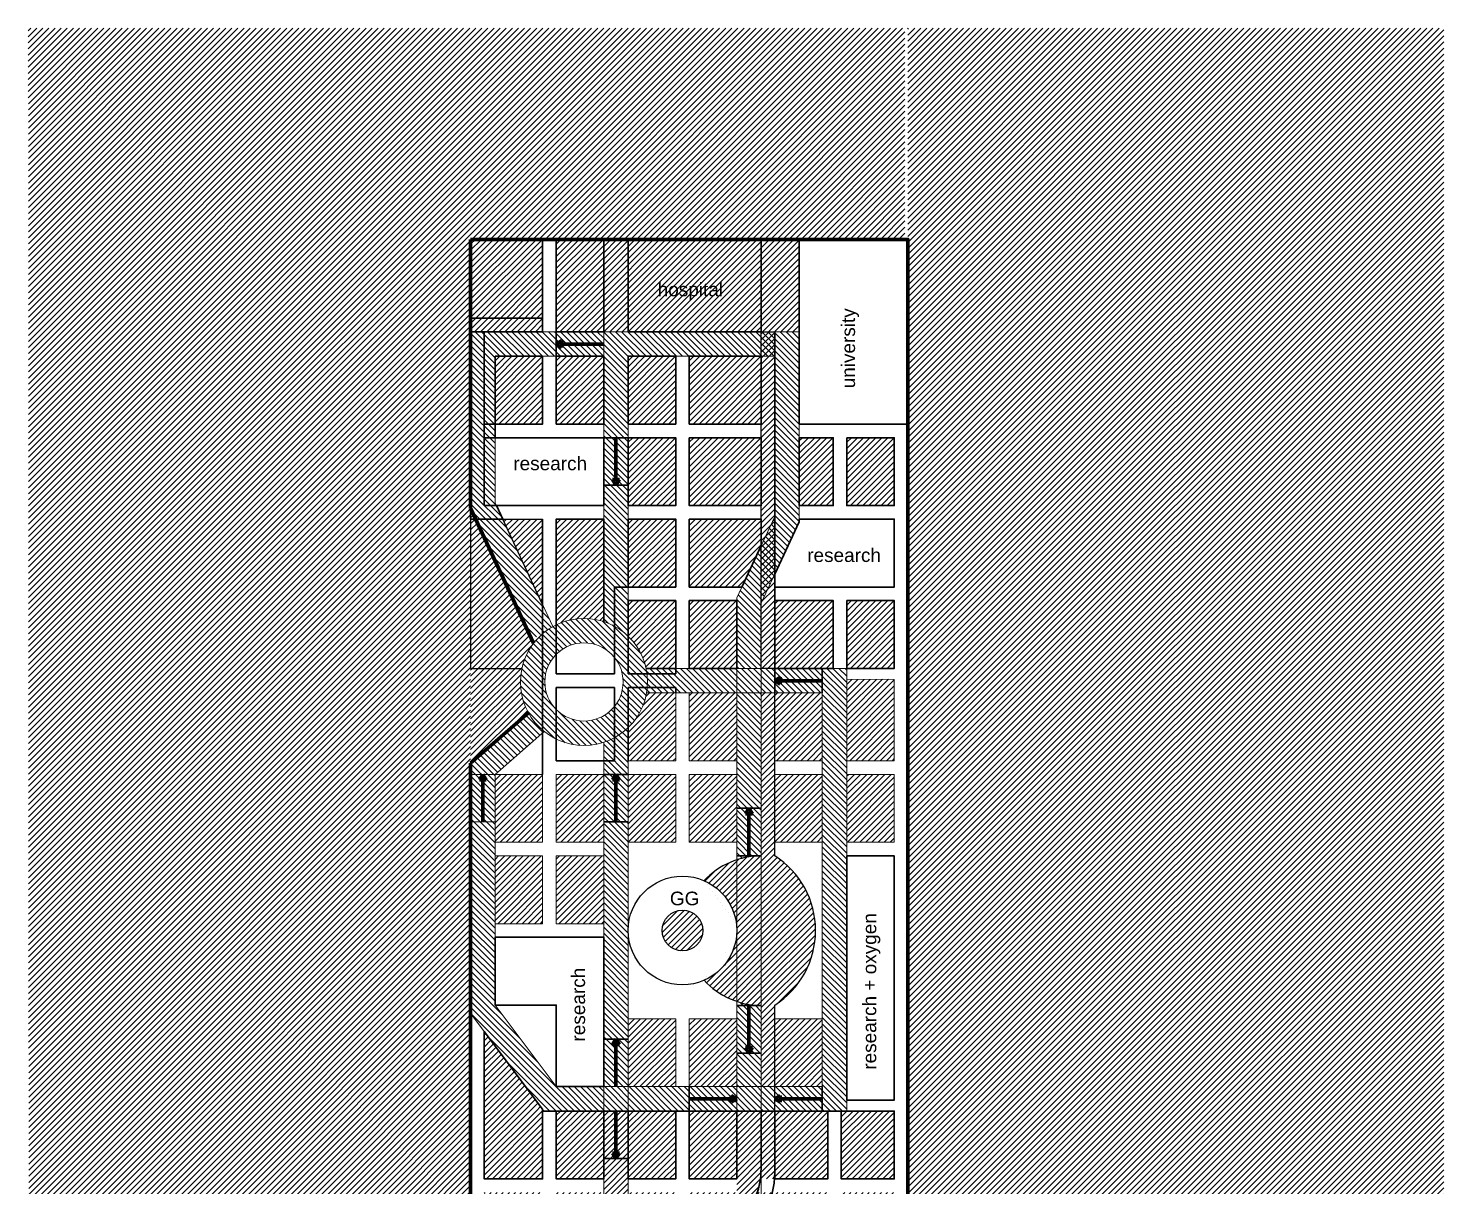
# Model space of a CAD drawing. Header units: millimetres. Extents: x 6562 to 1048939, y -531 to 1290282.
# Drawn here: x 6562 to 1048939, y 437729 to 1290282 of the extents above; entities that cross this region are included whole.
import ezdxf

# ---------------------------------------------------------------- set-up
doc = ezdxf.new("R2010")
doc.units = ezdxf.units.MM
doc.layers.add('buildings', color=1, linetype='Continuous')
doc.layers.add('water', color=4, linetype='Continuous')
for name, color, linetype, lineweight in [('cerna_silne', 7, 'Continuous', 70), ('master plan', 7, 'Continuous', 30), ('nemocnice', 10, 'Continuous', 30), ('poznámky', 7, 'Continuous', 30), ('research centra', 220, 'Continuous', 30), ('roads', 7, 'Continuous', 18), ('under', 40, 'Continuous', 30), ('universita', 90, 'Continuous', 30), ('vodní plocha', 150, 'Continuous', 30)]:
    doc.layers.add(name, color=color, linetype=linetype, lineweight=lineweight)
doc.styles.get("Standard").update_dxf_attribs({"font": 'arial.ttf'})
pattern_1 = [(45, (89158.5, -108201), (-2245.064, 2245.064), [])]
pattern_2 = [(45, (660972, 1168033.4), (-2245.064, 2245.064), [])]
pattern_3 = [(135, (660972, 1168033.4), (-2245.064, -2245.064), [])]

msp = doc.modelspace()

# ---------------------------------------------------------------- hatches: boundary and pattern name
at = {"layer": 'buildings'}
h = msp.add_hatch(dxfattribs=at)
h.set_pattern_fill('ANSI31', color=1, scale=1000)
h.set_pattern_definition(pattern_2)
h.paths.add_polyline_path([(385319, 1134729), (332319, 1134729), (332319, 1066729), (385319, 1066729)])
h = msp.add_hatch(dxfattribs=at)
h.set_pattern_fill('ANSI31', color=1, scale=1000)
h.set_pattern_definition([(45, (705972, 1168033.4), (-2245.064, 2245.064), [])])
h.paths.add_polyline_path([(430319, 1134729), (395319, 1134729), (395319, 1066729), (430319, 1066729)])
h = msp.add_hatch(dxfattribs=at)
h.set_pattern_fill('ANSI31', color=1, scale=1000)
h.set_pattern_definition([(45, (660972, 1100033.4), (-2245.064, 2245.064), [])])
h.paths.add_polyline_path([(385319, 1048729), (350319, 1048729), (350319, 998729), (385319, 998729)])
h = msp.add_hatch(dxfattribs=at)
h.set_pattern_fill('ANSI31', color=1, scale=1000)
h.set_pattern_definition([(45, (705972, 1100033.4), (-2245.064, 2245.064), [])])
h.paths.add_polyline_path([(430319, 1048729), (395319, 1048729), (395319, 998729), (430319, 998729)])
h = msp.add_hatch(dxfattribs=at)
h.set_pattern_fill('ANSI31', color=1, scale=1000)
h.set_pattern_definition([(45, (758972, 1100033.4), (-2245.064, 2245.064), [])])
h.paths.add_polyline_path([(483319, 1048729), (448319, 1048729), (448319, 998729), (483319, 998729)])
h = msp.add_hatch(dxfattribs=at)
h.set_pattern_fill('ANSI31', color=1, scale=1000)
h.set_pattern_definition([(45, (803972, 1100033.4), (-2245.064, 2245.064), [])])
h.paths.add_polyline_path([(546319, 1048729), (493319, 1048729), (493319, 998729), (546319, 998729)])
h = msp.add_hatch(dxfattribs=at)
h.set_pattern_fill('ANSI31', color=1, scale=1000)
h.set_pattern_definition([(45, (758972, 1040033.4), (-2245.064, 2245.064), [])])
h.paths.add_polyline_path([(483319, 988729), (448319, 988729), (448319, 938729), (483319, 938729)])
h = msp.add_hatch(dxfattribs=at)
h.set_pattern_fill('ANSI31', color=1, scale=1000)
h.set_pattern_definition([(45, (803972, 1040033.4), (-2245.064, 2245.064), [])])
h.paths.add_polyline_path([(546319, 988729), (493319, 988729), (493319, 938729), (546319, 938729)])
h = msp.add_hatch(dxfattribs=at)
h.set_pattern_fill('ANSI31', color=1, scale=1000)
h.set_pattern_definition([(45, (874972, 1040033.4), (-2245.064, 2245.064), [])])
h.paths.add_polyline_path([(599319, 988729), (574319, 988729), (574319, 938729), (599319, 938729)])
h = msp.add_hatch(dxfattribs=at)
h.set_pattern_fill('ANSI31', color=1, scale=1000)
h.set_pattern_definition([(45, (919972, 1040033.4), (-2245.064, 2245.064), [])])
h.paths.add_polyline_path([(644319, 988729), (609319, 988729), (609319, 938729), (644319, 938729)])
h = msp.add_hatch(dxfattribs=at)
h.set_pattern_fill('ANSI31', color=1, scale=1000)
h.set_pattern_definition([(45, (705972, 980033.4), (-2245.064, 2245.064), [])])
edge = h.paths.add_edge_path()
edge.add_arc((415798, 808799), 46817, 71.930784, 115.93977)
edge.add_line((395319, 850899), (395319, 928729))
edge.add_line((395319, 928729), (430319, 928729))
edge.add_line((430319, 928729), (430319, 853307))
h = msp.add_hatch(dxfattribs=at)
h.set_pattern_fill('ANSI31', color=1, scale=1000)
h.set_pattern_definition([(45, (758972, 980033.4), (-2245.064, 2245.064), [])])
h.paths.add_polyline_path([(483319, 928729), (448319, 928729), (448319, 878729), (483319, 878729)])
h = msp.add_hatch(dxfattribs=at)
h.set_pattern_fill('ANSI31', color=1, scale=1000)
h.set_pattern_definition(pattern_2)
h.paths.add_polyline_path([(493319, 928729), (546319, 928729), (546319, 909297), (532054, 878729), (493319, 878729)])
h = msp.add_hatch(dxfattribs=at)
h.set_pattern_fill('ANSI31', color=1, scale=1000)
h.set_pattern_definition([(45, (758972, 920033.4), (-2245.064, 2245.064), [])])
edge = h.paths.add_edge_path()
edge.add_arc((415798, 808799), 46817, 12.246222, 46.001347)
edge.add_line((448319, 842477), (448319, 868729))
edge.add_line((448319, 868729), (483319, 868729))
edge.add_line((483319, 868729), (483319, 818729))
edge.add_line((483319, 818729), (461550, 818729))
h = msp.add_hatch(dxfattribs=at)
h.set_pattern_fill('ANSI31', color=1, scale=1000)
h.set_pattern_definition([(45, (803972, 920033.4), (-2245.064, 2245.064), [])])
h.paths.add_polyline_path([(528319, 868729), (493319, 868729), (493319, 818729), (528319, 818729)])
h = msp.add_hatch(dxfattribs=at)
h.set_pattern_fill('ANSI31', color=1, scale=1000)
h.set_pattern_definition([(45, (874972, 920033.4), (-2245.064, 2245.064), [])])
h.paths.add_polyline_path([(599319, 868729), (556319, 868729), (556319, 818729), (599319, 818729)])
h = msp.add_hatch(dxfattribs=at)
h.set_pattern_fill('ANSI31', color=1, scale=1000)
h.set_pattern_definition([(45, (919972, 920033.4), (-2245.064, 2245.064), [])])
h.paths.add_polyline_path([(644319, 868729), (609319, 868729), (609319, 818729), (644319, 818729)])
h = msp.add_hatch(dxfattribs=at)
h.set_pattern_fill('ANSI31', color=256, scale=1000)
h.set_pattern_definition([(45, (-2682566, 1803073.4), (-2245.064, 2245.064), [])])
edge = h.paths.add_edge_path()
edge.add_line((483319, 800729), (461914, 800729))
edge.add_arc((415798, 808799), 46817, 313.998653, 350.074789, ccw=False)
edge.add_line((448319, 775121), (448319, 750729))
edge.add_line((448319, 750729), (483319, 750729))
edge.add_line((483319, 750729), (483319, 800729))
h.paths.add_polyline_path([(350319, 540729), (342319, 551396), (342319, 535729), (342319, 510729), (350319, 510729)])
h.paths.add_polyline_path([(350319, 540729), (350319, 510729), (372819, 510729)])
h.paths.add_polyline_path([(372819, 510729), (350319, 510729), (350319, 492729), (385319, 492729), (385319, 494063)])
h.paths.add_polyline_path([(350319, 510729), (342319, 510729), (342319, 492729), (350319, 492729)])
h.paths.add_polyline_path([(644319, 740729), (609319, 740729), (609319, 690729), (644319, 690729)])
h.paths.add_polyline_path([(644319, 810794), (609319, 810600), (609319, 750729), (644319, 750729)])
h.paths.add_polyline_path([(591319, 800729), (556319, 800729), (556319, 750729), (591319, 750729)])
h.paths.add_polyline_path([(591319, 740729), (556319, 740729), (556319, 690729), (591319, 690729)])
h.paths.add_polyline_path([(591319, 560729), (556319, 560729), (556319, 510729), (591319, 510729)])
h.paths.add_polyline_path([(528319, 560729), (493319, 560729), (493319, 510729), (528319, 510729)])
h.paths.add_polyline_path([(483319, 560729), (448319, 560729), (448319, 510729), (483319, 510729)])
h.paths.add_polyline_path([(483319, 740729), (448319, 740729), (448319, 690729), (483319, 690729)])
h.paths.add_polyline_path([(528319, 740729), (493319, 740729), (493319, 690729), (528319, 690729)])
h.paths.add_polyline_path([(528319, 800729), (493319, 800729), (493319, 750729), (528319, 750729)])
h.paths.add_polyline_path([(430319, 740729), (395319, 740729), (395319, 690729), (430319, 690729)])
h.paths.add_polyline_path([(385319, 740729), (350319, 740729), (350319, 690729), (385319, 690729)])
h.paths.add_polyline_path([(385319, 680729), (350319, 680729), (350319, 630729), (385319, 630729)])
h.paths.add_polyline_path([(430319, 680729), (395319, 680729), (395319, 630729), (430319, 630729)])
h = msp.add_hatch(dxfattribs=at)
h.set_pattern_fill('ANSI31', color=1, scale=1000)
h.set_pattern_definition([(45, (319819, 484229.4), (-2245.064, 2245.064), [])])
edge = h.paths.add_edge_path()
edge.add_arc((488319, 625729), 15000, 0, 360)
at = {"layer": 'buildings', "ltscale": 1000}
h = msp.add_hatch(dxfattribs=at)
h.set_pattern_fill('ANSI31', color=256, scale=1000)
h.paths.add_polyline_path([(385319, 312729), (342319, 312729), (342319, 262729), (385319, 262729)])
edge = h.paths.add_edge_path()
edge.add_spline(control_points=[(380146, 202729), (380563, 203261), (382470, 205770), (384140, 208444), (385319, 210628)], knot_values=[48781.5080374, 48781.5080374, 48781.5080374, 48781.5080374, 50823.16792136, 58309.80319102, 58309.80319102, 58309.80319102, 58309.80319102], degree=3, periodic=0)
edge.add_line((385319, 210628), (385319, 252729))
edge.add_line((385319, 252729), (342319, 252729))
edge.add_line((342319, 252729), (342319, 202729))
edge.add_line((342319, 202729), (380146, 202729))
h.paths.add_polyline_path([(385319, 372729), (342319, 372729), (342319, 322729), (385319, 322729)])
h.paths.add_polyline_path([(385319, 322729), (342319, 322729), (342319, 312729), (385319, 312729)])
h.paths.add_polyline_path([(385319, 432729), (342319, 432729), (342319, 382729), (385319, 382729)])
edge = h.paths.add_edge_path()
edge.add_spline(control_points=[(426012, 382729), (427430, 383403), (428867, 384030), (430319, 384616)], knot_values=[144130.56371615, 144130.56371615, 144130.56371615, 144130.56371615, 148823.55595425, 148823.55595425, 148823.55595425, 148823.55595425], degree=3, periodic=0)
edge.add_line((430319, 384616), (430319, 432729))
edge.add_line((430319, 432729), (395319, 432729))
edge.add_line((395319, 432729), (395319, 382729))
edge.add_line((395319, 382729), (426012, 382729))
edge = h.paths.add_edge_path()
edge.add_spline(control_points=[(493319, 399192), (495610, 399822), (506565, 403120), (518146, 408539), (527197, 414606), (528319, 415399)], knot_values=[41039.51905146, 41039.51905146, 41039.51905146, 41039.51905146, 48221.76623157, 75688.71298216, 79651.63217374, 79651.63217374, 79651.63217374, 79651.63217374], degree=3, periodic=0)
edge.add_line((528319, 415399), (528319, 432729))
edge.add_line((528319, 432729), (493319, 432729))
edge.add_line((493319, 432729), (493319, 399192))
edge = h.paths.add_edge_path()
edge.add_spline(control_points=[(493319, 389401), (499041, 390633), (510692, 393680), (522644, 399103), (528319, 402456)], knot_values=[67481.7734412, 67481.7734412, 67481.7734412, 67481.7734412, 85345.73102599, 103903.17590679, 103903.17590679, 103903.17590679, 103903.17590679], degree=3, periodic=0)
edge.add_line((528319, 402456), (528319, 415399))
edge.add_spline(control_points=[(528319, 415399), (527197, 414606), (518146, 408539), (506565, 403120), (495610, 399822), (493319, 399192)], knot_values=[41039.51905146, 41039.51905146, 41039.51905146, 41039.51905146, 45002.43824305, 72469.38499363, 79651.63217374, 79651.63217374, 79651.63217374, 79651.63217374], degree=3, periodic=0)
edge.add_line((493319, 399192), (493319, 389401))
edge = h.paths.add_edge_path()
edge.add_spline(control_points=[(528319, 402456), (522644, 399103), (510692, 393680), (499041, 390633), (493319, 389401)], knot_values=[67481.7734412, 67481.7734412, 67481.7734412, 67481.7734412, 86039.218322, 103903.17590679, 103903.17590679, 103903.17590679, 103903.17590679], degree=3, periodic=0)
edge.add_line((493319, 389401), (493319, 382729))
edge.add_line((493319, 382729), (528319, 382729))
edge.add_line((528319, 382729), (528319, 402456))
h.paths.add_polyline_path([(644319, 312729), (605321, 312729), (605322, 262729), (644319, 262729)])
h.paths.add_polyline_path([(644319, 241192), (644319, 252729), (605322, 252729), (605323, 202729), (612766, 202729)])
h.paths.add_polyline_path([(595323, 181169), (595323, 192729), (546319, 192729), (546319, 134704), (556963, 134704)])
h.paths.add_polyline_path([(536319, 184693), (493319, 184729), (493319, 134704), (536319, 134704)])
h.paths.add_polyline_path([(483319, 184729), (440319, 184691), (440319, 134693), (483319, 134693)])
edge = h.paths.add_edge_path()
edge.add_spline(control_points=[(405867, 183673), (407028, 174364), (408971, 158781), (417351, 142275), (422046, 134559), (423513, 132224)], knot_values=[0, 0, 0, 0, 27883.57743193, 46674.76177289, 54947.89989352, 54947.89989352, 54947.89989352, 54947.89989352], degree=3, periodic=0)
edge.add_spline(control_points=[(423513, 132224), (423525, 132222), (423537, 132221), (423740, 132194), (423936, 132171), (424335, 132126), (424539, 132104), (424955, 132063), (425168, 132044), (425602, 132006), (425824, 131989), (426327, 131951), (426610, 131931), (427191, 131894), (427489, 131877), (428100, 131843), (428413, 131827), (429053, 131795), (429381, 131780), (429915, 131756), (430115, 131747), (430319, 131739)], knot_values=[9.45452454, 9.45452454, 9.45452454, 9.45452454, 10.60810233, 10.60810233, 29.53090781, 29.53090781, 48.45371329, 48.45371329, 67.37651877, 67.37651877, 86.29932424, 86.29932424, 109.3972305, 109.3972305, 132.49513676, 132.49513676, 155.59304301, 155.59304301, 178.69094927, 178.69094927, 192.33433098, 192.33433098, 192.33433098, 192.33433098], degree=3, periodic=0)
edge.add_line((430319, 131739), (430319, 192718))
edge.add_line((430319, 192718), (405867, 192718))
edge.add_line((405867, 192718), (405867, 183673))
h.paths.add_polyline_path([(430319, 252729), (405867, 252729), (405867, 202729), (430319, 202729)])
h.paths.add_polyline_path([(430319, 312729), (395319, 312729), (395319, 274651), (395319, 262729), (430319, 262729)])
h.paths.add_polyline_path([(528319, 252729), (493319, 252729), (493319, 202729), (528319, 202729)])
h.paths.add_polyline_path([(483319, 252729), (448319, 252729), (448319, 202729), (483319, 202729)])
h.paths.add_polyline_path([(595322, 252729), (546319, 252729), (546319, 202729), (595323, 202729)])
h.paths.add_polyline_path([(595321, 312729), (546319, 312729), (546319, 262729), (595322, 262729)])
h.paths.add_polyline_path([(595320, 372729), (546319, 372729), (546319, 322729), (595321, 322729)])
h.paths.add_polyline_path([(644319, 372729), (605320, 372729), (605321, 322729), (644319, 322729)])
h.paths.add_polyline_path([(644319, 432729), (605320, 432729), (605320, 382729), (644319, 382729)])
edge = h.paths.add_edge_path()
edge.add_spline(control_points=[(554474, 432729), (554093, 431314), (552294, 425780), (549188, 420757), (546319, 417289)], knot_values=[26791.08730746, 26791.08730746, 26791.08730746, 26791.08730746, 31324.59558692, 44871.38222709, 44871.38222709, 44871.38222709, 44871.38222709], degree=3, periodic=0)
edge.add_line((546319, 417289), (546319, 382729))
edge.add_line((546319, 382729), (595320, 382729))
edge.add_line((595320, 382729), (595320, 432729))
edge.add_line((595320, 432729), (554474, 432729))
edge = h.paths.add_edge_path()
edge.add_spline(control_points=[(556319, 459731), (556420, 455087), (556521, 450442), (556319, 445916)], knot_values=[0, 0, 0, 0, 13351.00985919, 13351.00985919, 13351.00985919, 13351.00985919], degree=3, periodic=0)
edge.add_spline(control_points=[(556319, 445916), (556271, 444847), (556206, 443784), (556121, 442729)], knot_values=[13351.00985919, 13351.00985919, 13351.00985919, 13351.00985919, 16505.83611887, 16505.83611887, 16505.83611887, 16505.83611887], degree=3, periodic=0)
edge.add_line((556121, 442729), (595320, 442729))
edge.add_line((595320, 442729), (595319, 492729))
edge.add_line((595319, 492729), (556319, 492729))
edge.add_line((556319, 492729), (556319, 459731))
h.paths.add_polyline_path([(644319, 492729), (605319, 492729), (605320, 442729), (644319, 442729)])
h.paths.add_polyline_path([(528319, 492729), (493319, 492729), (493319, 442729), (528319, 442729)])
h.paths.add_polyline_path([(483319, 492729), (448319, 492729), (448319, 442729), (483319, 442729)])
edge = h.paths.add_edge_path()
edge.add_spline(control_points=[(448319, 390023), (451932, 390836), (463641, 393108), (475386, 395043), (483319, 396759)], knot_values=[89988.75522461, 89988.75522461, 89988.75522461, 89988.75522461, 101010.95938975, 125375.96449259, 125375.96449259, 125375.96449259, 125375.96449259], degree=3, periodic=0)
edge.add_line((483319, 396759), (483319, 432729))
edge.add_line((483319, 432729), (448319, 432729))
edge.add_line((448319, 432729), (448319, 390023))
h.paths.add_polyline_path([(430319, 492729), (395319, 492729), (395319, 442729), (430319, 442729)])
h.paths.add_polyline_path([(385319, 492729), (342319, 492729), (342319, 442729), (385319, 442729)])
at = {"layer": 'roads'}
h = msp.add_hatch(dxfattribs=at)
h.set_pattern_fill('ANSI31', color=256, scale=1000, angle=90)
h.set_pattern_definition(pattern_3)
h.paths.add_polyline_path([(448319, 1066729), (385319, 1066729), (332319, 1066729), (332319, 936733), (377581, 839742), (392843, 849602), (350319, 940726), (350319, 1048729), (430319, 1048729), (430319, 1066729)])
h = msp.add_hatch(dxfattribs=at)
h.set_pattern_fill('ANSI31', color=256, scale=1000, angle=90)
h.set_pattern_definition(pattern_3)
edge = h.paths.add_edge_path()
edge.add_arc((415798, 808799), 46817, 46.001347, 71.930784)
edge.add_line((430319, 853307), (430319, 1066729))
edge.add_line((430319, 1066729), (574319, 1066729))
edge.add_line((574319, 1066729), (574319, 926733))
edge.add_line((574319, 926733), (546319, 866733))
edge.add_line((546319, 866733), (546319, 818729))
edge.add_line((546319, 818729), (528319, 818729))
edge.add_line((528319, 818729), (528319, 870726))
edge.add_line((528319, 870726), (556319, 930726))
edge.add_line((556319, 930726), (556319, 1048729))
edge.add_line((556319, 1048729), (448319, 1048729))
edge.add_line((448319, 1048729), (448319, 842477))
h = msp.add_hatch(dxfattribs=at)
h.set_pattern_fill('ANSI31', color=256, scale=1000, angle=90)
h.set_pattern_definition([(135, (-904519.7, 1168033.4), (-2245.064, -2245.064), [])])
h.paths.add_polyline_path([(368981, 808799, 1), (462615, 808799, 1)])
h.paths.add_polyline_path([(444615, 808799, -1), (386981, 808799, -1)], flags=16)
h = msp.add_hatch(dxfattribs=at)
h.set_pattern_fill('ANSI31', color=256, scale=1000, angle=90)
h.set_pattern_definition([(135, (89158.5, -108201), (-2245.064, -2245.064), [])])
edge = h.paths.add_edge_path()
edge.add_line((350319, 740729), (386555, 772239))
edge.add_arc((415798, 808799), 46817, 209.176077, 231.34482, ccw=False)
edge.add_line((374921, 785976), (332319, 748931))
edge.add_line((332319, 748931), (332319, 564729))
edge.add_line((332319, 564729), (386319, 492729))
edge.add_line((386319, 492729), (430319, 492729))
edge.add_line((430319, 492729), (430319, 510729))
edge.add_line((430319, 510729), (395319, 510729))
edge.add_line((395319, 510729), (350319, 570729))
edge.add_line((350319, 570729), (350319, 740729))
edge = h.paths.add_edge_path()
edge.add_arc((415798, 808799), 46817, 288.069216, 313.998653, ccw=False)
edge.add_line((430319, 764291), (430319, 510729))
edge.add_line((430319, 510729), (448319, 510729))
edge.add_line((448319, 510729), (448319, 775121))
h.paths.add_polyline_path([(546319, 560729), (528319, 560729), (528319, 510729), (546319, 510729)])
edge = h.paths.add_edge_path()
edge.add_arc((547201, 629412), 58998, 264.079452, 269.142898, ccw=False)
edge.add_line((541116, 570729), (528319, 570729))
edge.add_line((528319, 570729), (528319, 560729))
edge.add_line((528319, 560729), (546319, 560729))
edge.add_line((546319, 560729), (546319, 570421))
edge = h.paths.add_edge_path()
edge.add_line((528319, 573518), (528319, 570729))
edge.add_line((528319, 570729), (541116, 570729))
edge.add_arc((547201, 629412), 58998, 251.333694, 264.079452, ccw=False)
h.paths.add_polyline_path([(528319, 818729), (461550, 818729), (461914, 800729), (528319, 800729)])
h.paths.add_polyline_path([(546319, 818729), (528319, 818729), (528319, 800729), (546319, 800729)])
edge = h.paths.add_edge_path()
edge.add_line((546319, 800729), (528319, 800729))
edge.add_line((528319, 800729), (528319, 677741))
edge.add_arc((546799, 622142), 58590, 90.469253, 108.385604, ccw=False)
edge.add_line((546319, 680729), (546319, 800729))
h.paths.add_polyline_path([(556319, 818729), (546319, 818729), (546319, 800729), (556319, 800729)])
h.paths.add_polyline_path([(609319, 818729), (556319, 818729), (556319, 800729), (591319, 800729), (591319, 510729), (556319, 510729), (556319, 492729), (609319, 492729)])
h.paths.add_polyline_path([(556319, 510729), (546319, 510729), (546319, 492729), (556319, 492729)])
h.paths.add_polyline_path([(546319, 510729), (528319, 510729), (528319, 492729), (546319, 492729)])
h.paths.add_polyline_path([(528319, 510729), (448319, 510729), (448319, 492729), (528319, 492729)])
h.paths.add_polyline_path([(448319, 510729), (430319, 510729), (430319, 492729), (448319, 492729)])
at = {"layer": 'roads', "ltscale": 1000}
h = msp.add_hatch(dxfattribs=at)
h.set_pattern_fill('ANSI31', color=256, scale=1000)
h.set_pattern_definition(pattern_1)
h.paths.add_polyline_path([(546319, 202729), (528319, 202729), (528319, 184729), (546319, 184729)])
h.paths.add_polyline_path([(528319, 202729), (493319, 202729), (493319, 184729), (528319, 184729)])
h.paths.add_polyline_path([(493319, 202729), (483319, 202729), (483319, 184729), (493319, 184729)])
h.paths.add_polyline_path([(483319, 202729), (448319, 202729), (448319, 184729), (483319, 184729)])
h.paths.add_polyline_path([(448319, 202729), (430319, 202729), (430319, 184729), (448319, 184729)])
h.paths.add_polyline_path([(448319, 252729), (430319, 252729), (430319, 202729), (448319, 202729)])
h.paths.add_polyline_path([(546319, 252729), (528319, 252729), (528319, 202729), (546319, 202729)])
h.paths.add_polyline_path([(546319, 262729), (528319, 262729), (528319, 252729), (546319, 252729)])
h.paths.add_polyline_path([(546319, 312729), (528319, 312729), (528319, 262729), (546319, 262729)])
h.paths.add_polyline_path([(448319, 262729), (430319, 262729), (430319, 252729), (448319, 252729)])
h.paths.add_polyline_path([(448319, 312729), (430319, 312729), (430319, 262729), (448319, 262729)])
h.paths.add_polyline_path([(448319, 322729), (430319, 322729), (430319, 312729), (448319, 312729)])
edge = h.paths.add_edge_path()
edge.add_spline(control_points=[(448319, 380017), (442070, 378121), (435891, 375761), (430319, 372785)], knot_values=[149299.6526358, 149299.6526358, 149299.6526358, 149299.6526358, 167478.32279222, 167478.32279222, 167478.32279222, 167478.32279222], degree=3, periodic=0)
edge.add_line((430319, 372785), (430319, 322729))
edge.add_line((430319, 322729), (448319, 322729))
edge.add_line((448319, 322729), (448319, 380017))
h.paths.add_polyline_path([(546319, 322729), (528319, 322729), (528319, 312729), (546319, 312729)])
h.paths.add_polyline_path([(546319, 372729), (528319, 372729), (528319, 322729), (546319, 322729)])
h.paths.add_polyline_path([(546319, 382729), (528319, 382729), (528319, 372729), (546319, 372729)])
edge = h.paths.add_edge_path()
edge.add_spline(control_points=[(430319, 372785), (435891, 375761), (442070, 378121), (448319, 380017)], knot_values=[149299.6526358, 149299.6526358, 149299.6526358, 149299.6526358, 167478.32279222, 167478.32279222, 167478.32279222, 167478.32279222], degree=3, periodic=0)
edge.add_line((448319, 380017), (448319, 382729))
edge.add_line((448319, 382729), (430319, 382729))
edge.add_line((430319, 382729), (430319, 372785))
edge = h.paths.add_edge_path()
edge.add_spline(control_points=[(448319, 390023), (442171, 388641), (436121, 386957), (430319, 384616)], knot_values=[125375.96449259, 125375.96449259, 125375.96449259, 125375.96449259, 144130.56371615, 144130.56371615, 144130.56371615, 144130.56371615], degree=3, periodic=0)
edge.add_line((430319, 384616), (430319, 382729))
edge.add_line((430319, 382729), (448319, 382729))
edge.add_line((448319, 382729), (448319, 390023))
edge = h.paths.add_edge_path()
edge.add_line((448319, 432729), (430319, 432729))
edge.add_line((430319, 432729), (430319, 384616))
edge.add_spline(control_points=[(430319, 384616), (436121, 386957), (442171, 388641), (448319, 390023)], knot_values=[125375.96449259, 125375.96449259, 125375.96449259, 125375.96449259, 144130.56371615, 144130.56371615, 144130.56371615, 144130.56371615], degree=3, periodic=0)
edge.add_line((448319, 390023), (448319, 432729))
edge = h.paths.add_edge_path()
edge.add_spline(control_points=[(546319, 417289), (541530, 411502), (535233, 406541), (528319, 402456)], knot_values=[44871.38222709, 44871.38222709, 44871.38222709, 44871.38222709, 67481.7734412, 67481.7734412, 67481.7734412, 67481.7734412], degree=3, periodic=0)
edge.add_line((528319, 402456), (528319, 382729))
edge.add_line((528319, 382729), (546319, 382729))
edge.add_line((546319, 382729), (546319, 417289))
edge = h.paths.add_edge_path()
edge.add_spline(control_points=[(528319, 402456), (535233, 406541), (541530, 411502), (546319, 417289)], knot_values=[44871.38222709, 44871.38222709, 44871.38222709, 44871.38222709, 67481.7734412, 67481.7734412, 67481.7734412, 67481.7734412], degree=3, periodic=0)
edge.add_line((546319, 417289), (546319, 432729))
edge.add_line((546319, 432729), (543440, 432729))
edge.add_spline(control_points=[(543440, 432729), (543217, 432143), (540317, 425208), (534345, 419661), (528319, 415399)], knot_values=[17825.57921424, 17825.57921424, 17825.57921424, 17825.57921424, 19757.99795732, 41039.51905146, 41039.51905146, 41039.51905146, 41039.51905146], degree=3, periodic=0)
edge.add_line((528319, 415399), (528319, 402456))
edge = h.paths.add_edge_path(flags=17)
edge.add_spline(control_points=[(528319, 415399), (534345, 419661), (540317, 425208), (543217, 432143), (543440, 432729)], knot_values=[17825.57921424, 17825.57921424, 17825.57921424, 17825.57921424, 39107.10030839, 41039.51905146, 41039.51905146, 41039.51905146, 41039.51905146], degree=3, periodic=0)
edge.add_line((543440, 432729), (528319, 432729))
edge.add_line((528319, 432729), (528319, 415399))
edge = h.paths.add_edge_path()
edge.add_spline(control_points=[(543440, 432729), (544627, 435862), (545266, 439244), (545674, 442729)], knot_values=[7494.25002934, 7494.25002934, 7494.25002934, 7494.25002934, 17825.57921424, 17825.57921424, 17825.57921424, 17825.57921424], degree=3, periodic=0)
edge.add_line((545674, 442729), (528319, 442729))
edge.add_line((528319, 442729), (528319, 432729))
edge.add_line((528319, 432729), (543440, 432729))
edge = h.paths.add_edge_path()
edge.add_line((546319, 450424), (546319, 492729))
edge.add_line((546319, 492729), (528319, 492729))
edge.add_line((528319, 492729), (528319, 442729))
edge.add_line((528319, 442729), (545674, 442729))
edge.add_spline(control_points=[(545674, 442729), (545970, 445258), (546144, 447841), (546319, 450424)], knot_values=[0, 0, 0, 0, 7494.25002934, 7494.25002934, 7494.25002934, 7494.25002934], degree=3, periodic=0)
h.paths.add_polyline_path([(448319, 442729), (430319, 442729), (430319, 432729), (448319, 432729)])
h.paths.add_polyline_path([(448319, 492729), (430319, 492729), (430319, 442729), (448319, 442729)])
at = {"layer": 'water'}
h = msp.add_hatch(dxfattribs=at)
h.set_pattern_fill('ANSI31', color=256, scale=1000)
h.set_pattern_definition([(45, (314319, 482729.4), (-2245.064, 2245.064), [])])
h.paths.add_polyline_path([(332319, 1134729), (652202, 1134729), (652202, 1290282), (332319, 1290282), (6562, 1290282), (7016, -256), (332319, -256), (332319, 191009)])
h.paths.add_polyline_path([(1048939, 1290282), (654319, 1290282), (654319, 19), (1048939, -531)])
h.paths.add_polyline_path([(332319, 785976), (332319, 818729), (332319, 748931)], flags=17)
h = msp.add_hatch(dxfattribs=at)
h.set_pattern_fill('ANSI31', color=256, scale=1000)
h.set_pattern_definition([(45, (660972, 1176033.4), (-2245.064, 2245.064), [])])
h.paths.add_polyline_path([(430319, 1066729), (574319, 1066729), (574319, 1134729), (430319, 1134729)])
h = msp.add_hatch(dxfattribs=at)
h.set_pattern_fill('ANSI31', color=256, scale=1000)
h.set_pattern_definition([(45, (-904519.7, 1168033.4), (-2245.064, 2245.064), [])])
h.paths.add_polyline_path([(546319, 1066729), (556319, 1066729), (556319, 818729), (546319, 818729)])
h = msp.add_hatch(dxfattribs=at)
h.set_pattern_fill('ANSI31', color=256, scale=1000)
h.set_pattern_definition(pattern_1)
h.paths.add_polyline_path([(368981, 808799, -0.05348514), (370046, 818729), (332319, 818729), (332319, 748931), (374921, 785976, -0.12799686)])
edge = h.paths.add_edge_path()
edge.add_arc((415798, 808799), 46817, 142.417856, 167.753778)
edge.add_line((370046, 818729), (332319, 818729))
edge.add_line((332319, 818729), (332319, 936733))
edge.add_line((332319, 936733), (378696, 837352))
h = msp.add_hatch(dxfattribs=at)
h.set_pattern_fill('ANSI31', color=256, scale=1000)
h.set_pattern_definition(pattern_2)
h.paths.add_polyline_path([(355917, 928729), (385319, 928729), (385319, 865726)])
h = msp.add_hatch(dxfattribs=at)
h.set_pattern_fill('ANSI31', color=256, scale=1000)
h.set_pattern_definition(pattern_1)
edge = h.paths.add_edge_path()
edge.add_arc((546799, 622142), 58590, 108.385604, 136.570146)
edge.add_arc((488319, 625729), 40000, 7.180756, 66.529677, ccw=False)
edge.add_line((528005, 630729), (528319, 630729))
edge.add_line((528319, 630729), (528319, 677741))
edge = h.paths.add_edge_path()
edge.add_arc((546799, 622142), 58590, 90.469253, 108.385604)
edge.add_line((528319, 677741), (528319, 630729))
edge.add_line((528319, 630729), (546319, 630729))
edge.add_line((546319, 630729), (546319, 680729))
h.paths.add_polyline_path([(546319, 630729), (528319, 630729), (528319, 620729), (546319, 620729)])
edge = h.paths.add_edge_path()
edge.add_line((546319, 620729), (528319, 620729))
edge.add_line((528319, 620729), (528319, 573518))
edge.add_arc((518576, 544502), 30608, 62.551608, 71.438614, ccw=False)
edge.add_line((532685, 571664), (546247, 570184))
edge.add_line((546247, 570184), (546319, 620729))
edge = h.paths.add_edge_path()
edge.add_line((528319, 620729), (528005, 620729))
edge.add_arc((488319, 625729), 40000, 293.394755, 352.819244, ccw=False)
edge.add_arc((547201, 629412), 58998, 223.210526, 251.333694)
edge.add_line((528319, 573518), (528319, 620729))
edge = h.paths.add_edge_path()
edge.add_line((556319, 680729), (556319, 800729))
edge.add_line((556319, 800729), (546319, 800729))
edge.add_line((546319, 800729), (546319, 510729))
edge.add_line((546319, 510729), (556319, 510729))
edge.add_line((556319, 510729), (556319, 570729))
edge.add_arc((520940, 625729), 65396, 302.751457, 417.248543)
at = {"layer": 'water', "ltscale": 1000}
h = msp.add_hatch(dxfattribs=at)
h.set_pattern_fill('ANSI31', color=256, scale=1000)
h.set_pattern_definition(pattern_1)
edge = h.paths.add_edge_path()
edge.add_line((556319, 492729), (546319, 492729))
edge.add_line((546319, 492729), (546319, 442729))
edge.add_line((546319, 442729), (556121, 442729))
edge.add_spline(control_points=[(556121, 442729), (556206, 443784), (556271, 444847), (556319, 445916)], knot_values=[13351.00985919, 13351.00985919, 13351.00985919, 13351.00985919, 16505.83611887, 16505.83611887, 16505.83611887, 16505.83611887], degree=3, periodic=0)
edge.add_line((556319, 445916), (556319, 492729))
edge = h.paths.add_edge_path()
edge.add_spline(control_points=[(546319, 417289), (549188, 420757), (552294, 425780), (554093, 431314), (554474, 432729)], knot_values=[26791.08730746, 26791.08730746, 26791.08730746, 26791.08730746, 40337.87394763, 44871.38222709, 44871.38222709, 44871.38222709, 44871.38222709], degree=3, periodic=0)
edge.add_line((554474, 432729), (546319, 432729))
edge.add_line((546319, 432729), (546319, 417289))
edge = h.paths.add_edge_path()
edge.add_spline(control_points=[(483319, 396759), (475386, 395043), (463641, 393108), (451932, 390836), (448319, 390023)], knot_values=[89988.75522461, 89988.75522461, 89988.75522461, 89988.75522461, 114353.76032745, 125375.96449259, 125375.96449259, 125375.96449259, 125375.96449259], degree=3, periodic=0)
edge.add_line((448319, 390023), (448319, 382729))
edge.add_line((448319, 382729), (458508, 382729))
edge.add_spline(control_points=[(458508, 382729), (467030, 384716), (475227, 386005), (483319, 387457)], knot_values=[114286.56850396, 114286.56850396, 114286.56850396, 114286.56850396, 139396.03061509, 139396.03061509, 139396.03061509, 139396.03061509], degree=3, periodic=0)
edge.add_line((483319, 387457), (483319, 396759))
edge = h.paths.add_edge_path()
edge.add_spline(control_points=[(405852, 322729), (405857, 322911), (406182, 334746), (407175, 356101), (422433, 368557), (430214, 372729)], knot_values=[167592.09746108, 167592.09746108, 167592.09746108, 167592.09746108, 168115.13125604, 201566.86151261, 226988.33504737, 226988.33504737, 226988.33504737, 226988.33504737], degree=3, periodic=0)
edge.add_line((430214, 372729), (410756, 372729))
edge.add_spline(control_points=[(410756, 372729), (406418, 368848), (396915, 357145), (395925, 342041), (395319, 332782)], knot_values=[166781.2797883, 166781.2797883, 166781.2797883, 166781.2797883, 183804.73063525, 210776.12692678, 210776.12692678, 210776.12692678, 210776.12692678], degree=3, periodic=0)
edge.add_line((395319, 332782), (395319, 322729))
edge.add_line((395319, 322729), (405852, 322729))
h.paths.add_polyline_path([(405867, 252729), (395319, 252729), (395319, 202729), (405867, 202729)])
edge = h.paths.add_edge_path(flags=17)
edge.add_spline(control_points=[(359969, 170866), (359998, 170942), (361560, 174969), (364559, 179648), (367915, 183824), (368623, 184674)], knot_values=[10128.42357997, 10128.42357997, 10128.42357997, 10128.42357997, 10373.53281074, 23130.73367882, 26457.08085644, 26457.08085644, 26457.08085644, 26457.08085644], degree=3, periodic=0)
edge.add_line((368623, 184674), (364087, 184673))
edge.add_spline(control_points=[(364087, 184673), (361232, 181058), (358614, 177267), (356098, 173397)], knot_values=[10815.32407942, 10815.32407942, 10815.32407942, 10815.32407942, 24637.40615633, 24637.40615633, 24637.40615633, 24637.40615633], degree=3, periodic=0)
edge.add_spline(control_points=[(356098, 173397), (356235, 173259), (356395, 173113), (357355, 172235), (357355, 172235), (357355, 172235), (358676, 171421), (359354, 171129), (359660, 170998), (359969, 170866)], knot_values=[2133.11155999, 2133.11155999, 2133.11155999, 2133.11155999, 2143.66914306, 2143.66914306, 2175.33746381, 2175.33746381, 2207.00578456, 2207.00578456, 2232.50158783, 2232.50158783, 2232.50158783, 2232.50158783], degree=3, periodic=0)

# ---------------------------------------------------------------- linework, layer by layer
at = {"layer": 'buildings', "color": 7}
for radius in [40000, 15000]:
    msp.add_circle((488319, 625729), radius, dxfattribs=at)
at = {"layer": 'cerna_silne'}
for p, q in [((332319, 936733), (332319, 1134729)), ((332319, 748931), (374921, 785976)), ((332319, 564729), (332319, 748931)), ((332319, 492729), (332319, 564729)), ((332319, 191009), (332319, 492729))]:
    msp.add_line(p, q, dxfattribs=at)
for points in [[(332319, 1134729), (654319, 1134729), (654319, 252729), (546319, 121729), (430319, 121729)], [(332319, 936733), (378696, 837352)]]:
    msp.add_lwpolyline(points, dxfattribs=at)
at = {"layer": 'master plan'}
for p, q in [((654319, 1134729), (332319, 1134729)), ((332319, 1134729), (332319, 941830)), ((654319, 818729), (654319, 1134729))]:
    msp.add_line(p, q, dxfattribs=at)
at = {"layer": 'master plan', "ltscale": 1000}
for p, q in [((332319, 564729), (332319, 191009)), ((385319, 492729), (644319, 492729)), ((654319, 121729), (654319, 492729))]:
    msp.add_line(p, q, dxfattribs=at)
at = {"layer": 'master plan'}
for points in [[(332319, 1134729), (385319, 1134729), (385319, 1066729), (332319, 1066729)], [(395319, 1134729), (430319, 1134729), (430319, 1066729), (395319, 1066729)], [(350319, 1048729), (385319, 1048729), (385319, 998729), (350319, 998729)], [(395319, 1048729), (430319, 1048729), (430319, 998729), (395319, 998729)], [(448319, 1048729), (483319, 1048729), (483319, 998729), (448319, 998729)], [(493319, 1048729), (546319, 1048729), (546319, 998729), (493319, 998729)], [(448319, 988729), (483319, 988729), (483319, 938729), (448319, 938729)], [(493319, 988729), (546319, 988729), (546319, 938729), (493319, 938729)], [(574319, 988729), (599319, 988729), (599319, 938729), (574319, 938729)], [(609319, 988729), (644319, 988729), (644319, 938729), (609319, 938729)], [(448319, 928729), (483319, 928729), (483319, 878729), (448319, 878729)], [(493319, 868729), (528319, 868729), (528319, 818729), (493319, 818729)], [(556319, 868729), (599319, 868729), (599319, 818729), (556319, 818729)], [(609319, 868729), (644319, 868729), (644319, 818729), (609319, 818729)], [(609319, 868729), (644319, 868729), (644319, 818729), (609319, 818729)]]:
    msp.add_lwpolyline(points, close=True, dxfattribs=at)
for points in [[(395319, 850899), (395319, 928729), (430319, 928729), (430319, 853307)], [(493319, 928729), (546319, 928729), (546319, 909297), (532054, 878729), (493319, 878729), (493319, 928729)], [(448319, 842477), (448319, 868729), (483319, 868729), (483319, 818729), (461550, 818729)]]:
    msp.add_lwpolyline(points, dxfattribs=at)
at = {"layer": 'master plan', "ltscale": 1000}
for points in [[(342319, 551396), (385319, 494063), (385319, 442729), (342319, 442729)], [(395319, 492729), (430319, 492729), (430319, 442729), (395319, 442729)], [(448319, 492729), (483319, 492729), (483319, 442729), (448319, 442729)], [(493319, 492729), (528319, 492729), (528319, 442729), (493319, 442729)], [(556319, 492729), (595319, 492729), (595320, 442729), (556319, 442729)], [(605319, 492729), (644319, 492729), (644319, 442729), (605320, 442729)]]:
    msp.add_lwpolyline(points, close=True, dxfattribs=at)
at = {"layer": 'nemocnice'}
msp.add_lwpolyline([(546319, 1066729), (448319, 1066729), (448319, 1134729), (546319, 1134729)], close=True, dxfattribs=at)
at = {"layer": 'research centra'}
msp.add_lwpolyline([(342319, 988729), (430319, 988729), (430319, 938729), (342319, 938729)], close=True, dxfattribs=at)
for points in [[(556319, 878729), (556319, 888161), (574319, 926733), (574319, 928729), (644319, 928729), (644319, 878729), (556319, 878729)], [(609319, 500846), (644319, 500846), (644319, 680700), (609319, 680700)], [(350319, 620729), (430319, 620729)], [(350319, 570729), (395319, 570729), (395319, 510729)]]:
    msp.add_lwpolyline(points, dxfattribs=at)
at = {"layer": 'research centra', "ltscale": 1000}
for points in [[(609319, 680700), (609319, 500846)], [(350319, 620729), (350319, 570729)], [(395319, 510729), (430319, 510729), (430319, 620729)]]:
    msp.add_lwpolyline(points, dxfattribs=at)
at = {"layer": 'roads', "color": 7, "linetype": 'ByBlock'}
for p, q in [((461550, 818729), (609319, 818729)), ((609319, 818729), (609319, 492729)), ((461914, 800729), (591319, 800729)), ((591319, 800729), (591319, 510729)), ((332319, 748931), (374921, 785976)), ((350319, 740729), (386555, 772239)), ((332319, 564729), (332319, 748931)), ((350319, 570729), (350319, 740729)), ((386319, 492729), (332319, 564729)), ((395319, 510729), (350319, 570729)), ((591319, 510729), (395319, 510729))]:
    msp.add_line(p, q, dxfattribs=at)
at = {"layer": 'roads', "linetype": 'ByBlock'}
msp.add_lwpolyline([(546319, 184693), (546319, 1134729)], dxfattribs=at)
at = {"layer": 'roads', "color": 7, "linetype": 'ByBlock'}
for points in [[(654319, 132729), (654319, 1134729)], [(528319, 492729), (528319, 818729)], [(448319, 202729), (448319, 775121)], [(430319, 132729), (430319, 764291)]]:
    msp.add_lwpolyline(points, dxfattribs=at)
at = {"layer": 'roads'}
for points in [[(409715, 1066729), (385319, 1066729), (332319, 1066729), (332319, 936733), (378696, 837352)], [(392843, 849602), (350319, 940726), (350319, 1048729), (430319, 1048729), (430319, 1066729), (409715, 1066729)], [(546319, 818729), (546319, 866733), (574319, 926733), (574319, 1066729), (430319, 1066729), (430319, 853307)], [(448319, 842477), (448319, 1048729), (556319, 1048729), (556319, 930726), (528319, 870726), (528319, 818729), (546319, 818729)], [(546319, 818729), (546319, 866733)], [(609319, 810729), (644319, 810697), (644319, 750729), (609319, 750729)], [(461914, 800729), (483319, 800729), (483319, 750729), (448319, 750729)], [(528319, 800729), (493319, 800729), (493319, 750729), (528319, 750729)], [(556319, 750729), (591319, 750729)], [(350319, 740729), (385319, 740729), (385319, 690729), (350319, 690729)], [(430319, 740729), (395319, 740729), (395319, 690729), (430319, 690729)], [(448319, 740729), (483319, 740729), (483319, 690729), (448319, 690729)], [(528319, 740729), (493319, 740729), (493319, 690729), (528319, 690729)], [(556319, 740729), (591319, 740729)], [(609319, 740729), (644319, 740729), (644319, 690729), (609319, 690729)], [(556319, 690729), (591319, 690729)], [(350319, 680729), (385319, 680729), (385319, 630729), (350319, 630729)], [(430319, 680729), (395319, 680729), (395319, 630729), (430319, 630729)], [(448319, 560729), (483319, 560729), (483319, 510729), (448319, 510729)], [(528319, 560729), (493319, 560729), (493319, 510729), (528319, 510729)], [(556319, 560729), (591319, 560729)]]:
    msp.add_lwpolyline(points, dxfattribs=at)
at = {"layer": 'roads', "color": 2, "ltscale": 1000}
for points in [[(350319, 740729), (332319, 740729)], [(350319, 705729), (332319, 705729)]]:
    msp.add_lwpolyline(points, dxfattribs=at)
at = {"layer": 'roads'}
for radius in [46817, 28817]:
    msp.add_circle((415798, 808799), radius, dxfattribs=at)
at = {"layer": 'under'}
msp.add_line((395319, 1048729), (395319, 1066729), dxfattribs=at)
at = {"layer": 'under', "lineweight": 70}
for p, q in [((395319, 1057729), (399397, 1060268)), ((395319, 1057729), (399397, 1060268)), ((395319, 1057729), (399397, 1055191)), ((395319, 1057729), (399397, 1055191)), ((399397, 1060268), (399397, 1057729)), ((399397, 1060268), (399397, 1057729)), ((399397, 1057729), (430319, 1057729)), ((399397, 1055191), (399397, 1057729)), ((399397, 1057729), (430319, 1057729)), ((399397, 1055191), (399397, 1057729)), ((439319, 957808), (439319, 988729)), ((439319, 953729), (436780, 957808)), ((436780, 957808), (441858, 957808)), ((439319, 953729), (441858, 957808)), ((556319, 809729), (560397, 812268)), ((556319, 809729), (560397, 807191)), ((560397, 812268), (560397, 809729)), ((560397, 809729), (591319, 809729)), ((560397, 807191), (560397, 809729)), ((341319, 740729), (338780, 736651)), ((341319, 740729), (343858, 736651)), ((439319, 740729), (436780, 736651)), ((439319, 740729), (441858, 736651)), ((338780, 736651), (343858, 736651)), ((341319, 736651), (341319, 705729)), ((436780, 736651), (441858, 736651)), ((439319, 736651), (439319, 705729)), ((537319, 715729), (534780, 711651)), ((534780, 711651), (539858, 711651)), ((537319, 715729), (539858, 711651)), ((537319, 711651), (537319, 680729)), ((537319, 539499), (537319, 570421)), ((439319, 545729), (436780, 541651)), ((439319, 545729), (441858, 541651)), ((436780, 541651), (441858, 541651)), ((439319, 541651), (439319, 510729)), ((537319, 535421), (534780, 539499)), ((534780, 539499), (539858, 539499)), ((537319, 535421), (539858, 539499)), ((524241, 501729), (493319, 501729)), ((528319, 501729), (524241, 504268)), ((524241, 504268), (524241, 501729)), ((528319, 501729), (524241, 499191)), ((524241, 499191), (524241, 501729)), ((556319, 501729), (560397, 504268)), ((556319, 501729), (560397, 499191)), ((560397, 504268), (560397, 501729)), ((560397, 501729), (591319, 501729)), ((560397, 499191), (560397, 501729)), ((439319, 461808), (439319, 492729)), ((439319, 457729), (436780, 461808)), ((436780, 461808), (441858, 461808)), ((439319, 457729), (441858, 461808))]:
    msp.add_line(p, q, dxfattribs=at)
at = {"layer": 'under'}
for points in [[(355917, 928729), (335728, 928729), (332319, 928729), (332319, 1076729), (385319, 1076729), (385319, 1066729), (342319, 1066729), (342319, 938729), (351251, 938729), (355917, 928729)], [(385319, 740729), (385319, 928729)], [(395319, 928729), (395319, 814729)], [(438319, 878729), (438319, 814729)], [(395319, 814729), (438319, 814729)], [(395319, 804729), (438319, 804729)], [(395319, 804729), (395319, 750729)], [(438319, 804729), (438319, 750729)], [(438319, 750729), (395319, 750729)]]:
    msp.add_lwpolyline(points, dxfattribs=at)
msp.add_lwpolyline([(342319, 988729), (350319, 988729), (350319, 998729), (342319, 998729)], close=True, dxfattribs=at)
at = {"layer": 'under', "color": 2, "ltscale": 1000}
for points in [[(448319, 988729), (430319, 988729)], [(448319, 953729), (430319, 953729)], [(556319, 818729), (556319, 800729)], [(591319, 818729), (591319, 800729)], [(448319, 740729), (430319, 740729)], [(546319, 715729), (528319, 715729)], [(448319, 705729), (430319, 705729)], [(546319, 680729), (528319, 680729)], [(546319, 570421), (528319, 570421)], [(448319, 545729), (430319, 545729)], [(546319, 535421), (528319, 535421)], [(493319, 510729), (493319, 492729)], [(591319, 510729), (591319, 492729)], [(448319, 457729), (430319, 457729)]]:
    msp.add_lwpolyline(points, dxfattribs=at)
at = {"layer": 'under', "ltscale": 1000}
for points in [[(448319, 878729), (438319, 878729)], [(448319, 814729), (448319, 842477)], [(483319, 814729), (448319, 814729)], [(483319, 818729), (483319, 814729)], [(448319, 750729), (448319, 804729)], [(483319, 804729), (448319, 804729)], [(483319, 800729), (483319, 804729)]]:
    msp.add_lwpolyline(points, dxfattribs=at)
at = {"layer": 'universita'}
msp.add_lwpolyline([(574319, 1134729), (654319, 1134729), (654319, 998729), (574319, 998729)], close=True, dxfattribs=at)
at = {"layer": 'vodní plocha', "ltscale": 1000}
for p, q in [((546319, 450424), (546319, 492729)), ((556319, 445916), (556319, 492729))]:
    msp.add_line(p, q, dxfattribs=at)
for points in [[(556319, 459731), (553109, 428571), (510543, 394194), (456961, 382362), (411918, 356176), (405867, 323276), (405867, 254119)], [(546319, 450424), (542713, 430998), (524908, 413102), (500127, 401257), (459229, 392218), (419356, 379120), (400338, 359282), (395319, 332782)]]:
    msp.add_spline(points, degree=3, dxfattribs=at)
at = {"layer": 'water'}
for points in [[(448319, 1066729), (546319, 1066729), (546319, 1134729), (448319, 1134729)], [(546319, 1066729), (556319, 1066729), (556319, 818729), (546319, 818729)]]:
    msp.add_lwpolyline(points, close=True, dxfattribs=at)
at = {"layer": 'water', "linetype": 'ByBlock'}
for points in [[(556319, 680729), (556319, 1066729)], [(556319, 492729), (556319, 570729)]]:
    msp.add_lwpolyline(points, dxfattribs=at)
at = {"layer": 'water'}
for points in [[(378696, 837352), (332319, 936733), (332319, 818729), (370046, 818729)], [(355917, 928729), (385319, 928729), (385319, 865726), (355917, 928729)]]:
    msp.add_lwpolyline(points, dxfattribs=at)
for centre, radius, start, end in [((546799, 622142), 58590, 90.469253, 136.570146), ((520940, 625729), 65396, 302.751457, 57.248543), ((547201, 629412), 58998, 223.210526, 269.142898)]:
    msp.add_arc(centre, radius, start, end, dxfattribs=at)

# ---------------------------------------------------------------- texts
at = {"layer": 'poznámky', "char_height": 10000, "attachment_point": 1}
for s, insert in [('hospital', (470054, 1102873)), ('research', (363734, 974779)), ('research', (580203, 907159)), ('GG', (479052, 654330))]:
    msp.add_mtext_dynamic_manual_height_columns(s, width=90492.46, gutter_width=1121902, heights=[0], dxfattribs=dict(at, insert=insert))
at = {"layer": 'poznámky', "char_height": 10000, "attachment_point": 1, "rotation": 90}
for s, width, insert in [('university', 90492.46, (605408, 1025063)), ('research + oxygen', 195819.43, (621048, 523172)), ('research', 90492.46, (406589, 543927))]:
    msp.add_mtext_dynamic_manual_height_columns(s, width=width, gutter_width=1121902, heights=[0], dxfattribs=dict(at, insert=insert))

doc.saveas('drawing.dxf')
